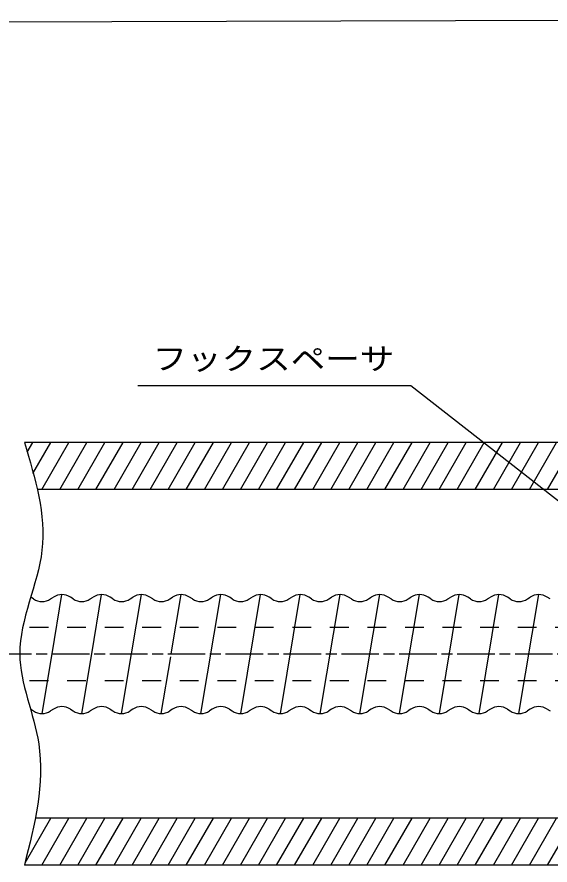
# Model space of a CAD drawing. Units: millimetres at full size, sheet at 1:1; some dimension numbers follow another scale. Extents: x -2456 to -674, y 2522 to 3782.
# Drawn here: x -1889.6 to -1719.2, y 3120.9 to 3391.9 of the extents above; entities that cross this region are included whole.
import ezdxf
from ezdxf.enums import TextEntityAlignment as Align

# ---------------------------------------------------------------- set-up
doc = ezdxf.new("R2010")
doc.units = ezdxf.units.MM
doc.linetypes.add('CHAIN', pattern=[18.5, 12, -1.5, 3.5, -1.5])
doc.linetypes.add('DASHED_SPACED', pattern=[12, 6, -6])
for name, color, linetype, lineweight in [('02細線', 81, 'Continuous', 25), ('0_2', 7, 'Continuous', 25), ('1外形線', 7, 'Continuous', 25), ('3隠れ線', 2, 'DASHED_SPACED', 25), ('4中心線', 1, 'CHAIN', 25), ('_-0', 7, 'Continuous', 25), ('細線', 81, 'Continuous', 25)]:
    doc.layers.add(name, color=color, linetype=linetype, lineweight=lineweight)
doc.styles.add('simplex.shx', font='')
doc.styles.get('simplex.shx').set_extended_font_data('simplex.shx')

msp = doc.modelspace()

# ---------------------------------------------------------------- linework, layer by layer
at = {"layer": '02細線', "color": 7}
msp.add_line((-2255.716, 3389.489), (-1280.359, 3391.889), dxfattribs=at)
at = {"layer": '02細線'}
for p, q in [((-1886.326, 3252.788), (-1884.522, 3255.912)), ((-1884.454, 3246.029), (-1878.748, 3255.912)), ((-1881.635, 3240.912), (-1872.975, 3255.912)), ((-1875.862, 3240.912), (-1867.201, 3255.912)), ((-1870.088, 3240.912), (-1861.428, 3255.912)), ((-1864.315, 3240.912), (-1855.654, 3255.912)), ((-1858.541, 3240.912), (-1849.881, 3255.912)), ((-1852.768, 3240.912), (-1844.107, 3255.912)), ((-1846.994, 3240.912), (-1838.334, 3255.912)), ((-1841.221, 3240.912), (-1832.56, 3255.912)), ((-1835.447, 3240.912), (-1826.787, 3255.912)), ((-1829.674, 3240.912), (-1821.013, 3255.912)), ((-1823.9, 3240.912), (-1815.24, 3255.912)), ((-1818.127, 3240.912), (-1809.466, 3255.912)), ((-1812.353, 3240.912), (-1803.693, 3255.912)), ((-1806.58, 3240.912), (-1797.919, 3255.912)), ((-1800.806, 3240.912), (-1792.146, 3255.912)), ((-1795.033, 3240.912), (-1786.372, 3255.912)), ((-1789.259, 3240.912), (-1780.599, 3255.912)), ((-1783.486, 3240.912), (-1774.825, 3255.912)), ((-1777.712, 3240.912), (-1769.052, 3255.912)), ((-1771.939, 3240.912), (-1763.278, 3255.912)), ((-1766.165, 3240.912), (-1757.505, 3255.912)), ((-1760.392, 3240.912), (-1751.731, 3255.912)), ((-1754.618, 3240.912), (-1745.958, 3255.912)), ((-1748.845, 3240.912), (-1740.184, 3255.912)), ((-1743.071, 3240.912), (-1734.411, 3255.912)), ((-1737.298, 3240.912), (-1728.637, 3255.912)), ((-1731.524, 3240.912), (-1722.864, 3255.912)), ((-1725.751, 3240.912), (-1717.09, 3255.912)), ((-1719.977, 3240.912), (-1711.317, 3255.912)), ((-1886.99, 3121.638), (-1878.748, 3135.912)), ((-1881.635, 3120.912), (-1872.975, 3135.912)), ((-1875.862, 3120.912), (-1867.201, 3135.912)), ((-1870.088, 3120.912), (-1861.428, 3135.912)), ((-1864.315, 3120.912), (-1855.654, 3135.912)), ((-1858.541, 3120.912), (-1849.881, 3135.912)), ((-1852.768, 3120.912), (-1844.107, 3135.912)), ((-1846.994, 3120.912), (-1838.334, 3135.912)), ((-1841.221, 3120.912), (-1832.56, 3135.912)), ((-1835.447, 3120.912), (-1826.787, 3135.912)), ((-1829.674, 3120.912), (-1821.013, 3135.912)), ((-1823.9, 3120.912), (-1815.24, 3135.912)), ((-1818.127, 3120.912), (-1809.466, 3135.912)), ((-1812.353, 3120.912), (-1803.693, 3135.912)), ((-1806.58, 3120.912), (-1797.919, 3135.912)), ((-1800.806, 3120.912), (-1792.146, 3135.912)), ((-1795.033, 3120.912), (-1786.372, 3135.912)), ((-1789.259, 3120.912), (-1780.599, 3135.912)), ((-1783.486, 3120.912), (-1774.825, 3135.912)), ((-1777.712, 3120.912), (-1769.052, 3135.912)), ((-1771.939, 3120.912), (-1763.278, 3135.912)), ((-1766.165, 3120.912), (-1757.505, 3135.912)), ((-1760.392, 3120.912), (-1751.731, 3135.912)), ((-1754.618, 3120.912), (-1745.958, 3135.912)), ((-1748.845, 3120.912), (-1740.184, 3135.912)), ((-1743.071, 3120.912), (-1734.411, 3135.912)), ((-1737.298, 3120.912), (-1728.637, 3135.912)), ((-1731.524, 3120.912), (-1722.864, 3135.912)), ((-1725.751, 3120.912), (-1717.09, 3135.912)), ((-1719.977, 3120.912), (-1711.317, 3135.912))]:
    msp.add_line(p, q, dxfattribs=at)
at = {"layer": '0_2'}
msp.add_lwpolyline([(-1697.008, 3221.912), (-1763.721, 3274.05), (-1769.721, 3274.05), (-1850.893, 3274.05)], dxfattribs=at)
msp.add_open_spline([(-1887.191, 3255.912), (-1883.713, 3244.41), (-1880.236, 3232.908), (-1881.578, 3221.487), (-1882.88, 3210.411), (-1888.715, 3199.412), (-1888.661, 3188.412), (-1888.614, 3178.855), (-1884.12, 3169.299), (-1882.62, 3159.651), (-1880.628, 3146.845), (-1883.909, 3133.879), (-1887.191, 3120.912)], degree=3, knots=[0, 0, 0, 0, 1, 1, 1, 2, 2, 2, 3, 3, 3, 4, 4, 4, 4], dxfattribs=at)
at = {"layer": '1外形線'}
for p, q in [((-1435.03, 3255.912), (-1887.191, 3255.912)), ((-1435.03, 3240.912), (-1883.038, 3240.912)), ((-1435.03, 3135.912), (-1883.695, 3135.912)), ((-1435.03, 3120.912), (-1887.191, 3120.912))]:
    msp.add_line(p, q, dxfattribs=at)
at = {"layer": '3隠れ線'}
for p, q in [((-1555.517, 3196.82), (-1887.728, 3196.82)), ((-1555.517, 3179.82), (-1887.621, 3179.82))]:
    msp.add_line(p, q, dxfattribs=at)
at = {"layer": '4中心線'}
msp.add_line((-2322.372, 3188.412), (-760.791, 3188.412), dxfattribs=at)
at = {"layer": '_-0'}
for p, q in [((-1884.276, 3205.922), (-1885.181, 3206.509)), ((-1878.831, 3205.922), (-1877.926, 3206.509)), ((-1871.576, 3205.922), (-1872.481, 3206.509)), ((-1866.131, 3205.922), (-1865.226, 3206.509)), ((-1858.876, 3205.922), (-1859.781, 3206.509)), ((-1853.431, 3205.922), (-1852.526, 3206.509)), ((-1846.176, 3205.922), (-1847.081, 3206.509)), ((-1840.731, 3205.922), (-1839.826, 3206.509)), ((-1833.476, 3205.922), (-1834.381, 3206.509)), ((-1828.031, 3205.922), (-1827.126, 3206.509)), ((-1820.776, 3205.922), (-1821.681, 3206.509)), ((-1815.331, 3205.922), (-1814.426, 3206.509)), ((-1808.076, 3205.922), (-1808.981, 3206.509)), ((-1802.631, 3205.922), (-1801.726, 3206.509)), ((-1795.376, 3205.922), (-1796.281, 3206.509)), ((-1789.931, 3205.922), (-1789.026, 3206.509)), ((-1782.676, 3205.922), (-1783.581, 3206.509)), ((-1777.231, 3205.922), (-1776.326, 3206.509)), ((-1769.976, 3205.922), (-1770.881, 3206.509)), ((-1764.531, 3205.922), (-1763.626, 3206.509)), ((-1757.276, 3205.922), (-1758.181, 3206.509)), ((-1751.831, 3205.922), (-1750.926, 3206.509)), ((-1744.576, 3205.922), (-1745.481, 3206.509)), ((-1739.131, 3205.922), (-1738.226, 3206.509)), ((-1731.876, 3205.922), (-1732.781, 3206.509)), ((-1726.431, 3205.922), (-1725.526, 3206.509)), ((-1719.176, 3205.922), (-1720.081, 3206.509)), ((-1885.263, 3170.772), (-1884.276, 3170.132)), ((-1877.926, 3170.719), (-1878.831, 3170.132)), ((-1872.481, 3170.719), (-1871.576, 3170.132)), ((-1865.226, 3170.719), (-1866.131, 3170.132)), ((-1865.226, 3170.719), (-1866.131, 3170.132)), ((-1859.781, 3170.719), (-1858.876, 3170.132)), ((-1852.526, 3170.719), (-1853.431, 3170.132)), ((-1852.526, 3170.719), (-1853.431, 3170.132)), ((-1847.081, 3170.719), (-1846.176, 3170.132)), ((-1839.826, 3170.719), (-1840.731, 3170.132)), ((-1834.381, 3170.719), (-1833.476, 3170.132)), ((-1827.126, 3170.719), (-1828.031, 3170.132)), ((-1821.681, 3170.719), (-1820.776, 3170.132)), ((-1814.426, 3170.719), (-1815.331, 3170.132)), ((-1808.981, 3170.719), (-1808.076, 3170.132)), ((-1801.726, 3170.719), (-1802.631, 3170.132)), ((-1796.281, 3170.719), (-1795.376, 3170.132)), ((-1789.026, 3170.719), (-1789.931, 3170.132)), ((-1783.581, 3170.719), (-1782.676, 3170.132)), ((-1776.326, 3170.719), (-1777.231, 3170.132)), ((-1776.326, 3170.719), (-1777.231, 3170.132)), ((-1770.881, 3170.719), (-1769.976, 3170.132)), ((-1763.626, 3170.719), (-1764.531, 3170.132)), ((-1758.181, 3170.719), (-1757.276, 3170.132)), ((-1750.926, 3170.719), (-1751.831, 3170.132)), ((-1745.481, 3170.719), (-1744.576, 3170.132)), ((-1738.226, 3170.719), (-1739.131, 3170.132)), ((-1732.781, 3170.719), (-1731.876, 3170.132)), ((-1725.526, 3170.719), (-1726.431, 3170.132)), ((-1720.081, 3170.719), (-1719.176, 3170.132))]:
    msp.add_line(p, q, dxfattribs=at)
for centre, start, end in [((-1881.553, 3210.115), 237.00469, 302.99531), ((-1875.203, 3202.315), 57.00469, 122.99531), ((-1868.853, 3210.115), 237.00469, 302.99531), ((-1862.503, 3202.315), 57.00469, 122.99531), ((-1856.153, 3210.115), 237.00469, 302.99531), ((-1849.803, 3202.315), 57.00469, 122.99531), ((-1843.453, 3210.115), 237.00469, 302.99531), ((-1837.103, 3202.315), 57.00469, 122.99531), ((-1830.753, 3210.115), 237.00469, 302.99531), ((-1824.403, 3202.315), 57.00469, 122.99531), ((-1818.053, 3210.115), 237.00469, 302.99531), ((-1811.703, 3202.315), 57.00469, 122.99531), ((-1805.353, 3210.115), 237.00469, 302.99531), ((-1799.003, 3202.315), 57.00469, 122.99531), ((-1792.653, 3210.115), 237.00469, 302.99531), ((-1786.303, 3202.315), 90, 122.99531), ((-1786.303, 3202.315), 57.00469, 90), ((-1779.953, 3210.115), 237.00469, 302.99531), ((-1773.603, 3202.315), 57.00469, 122.99531), ((-1767.253, 3210.115), 237.00469, 302.99531), ((-1760.903, 3202.315), 57.00469, 122.99531), ((-1754.553, 3210.115), 237.00469, 302.99531), ((-1748.203, 3202.315), 57.00469, 122.99531), ((-1741.853, 3210.115), 237.00469, 302.99531), ((-1735.503, 3202.315), 57.00469, 122.99531), ((-1729.153, 3210.115), 237.00469, 302.99531), ((-1722.803, 3202.315), 90, 122.99531), ((-1722.803, 3202.315), 57.00469, 90), ((-1875.203, 3166.525), 57.00469, 122.99531), ((-1862.503, 3166.525), 57.00469, 122.99531), ((-1849.803, 3166.525), 57.00469, 122.99531), ((-1837.103, 3166.525), 57.00469, 122.99531), ((-1824.403, 3166.525), 57.00469, 122.99531), ((-1811.703, 3166.525), 57.00469, 122.99531), ((-1799.003, 3166.525), 57.00469, 122.99531), ((-1786.303, 3166.525), 57.00469, 122.99531), ((-1786.303, 3166.525), 90, 122.99531), ((-1773.603, 3166.525), 57.00469, 122.99531), ((-1760.903, 3166.525), 57.00469, 122.99531), ((-1748.203, 3166.525), 57.00469, 122.99531), ((-1735.503, 3166.525), 57.00469, 122.99531), ((-1722.803, 3166.525), 90, 122.99531), ((-1722.803, 3166.525), 57.00469, 122.99531), ((-1881.553, 3174.325), 237.00469, 302.99531), ((-1868.853, 3174.325), 237.00469, 302.99531), ((-1856.153, 3174.325), 237.00469, 302.99531), ((-1843.453, 3174.325), 237.00469, 302.99531), ((-1830.753, 3174.325), 237.00469, 302.99531), ((-1818.053, 3174.325), 237.00469, 302.99531), ((-1805.353, 3174.325), 237.00469, 302.99531), ((-1792.653, 3174.325), 237.00469, 302.99531), ((-1779.953, 3174.325), 237.00469, 302.99531), ((-1767.253, 3174.325), 237.00469, 302.99531), ((-1754.553, 3174.325), 237.00469, 302.99531), ((-1741.853, 3174.325), 237.00469, 302.99531), ((-1729.153, 3174.325), 237.00469, 302.99531)]:
    msp.add_arc(centre, 5, start, end, dxfattribs=at)
at = {"layer": '細線'}
for p, q in [((-1878.363, 3188.412), (-1875.203, 3207.315)), ((-1865.663, 3188.412), (-1862.503, 3207.315)), ((-1852.963, 3188.412), (-1849.803, 3207.315)), ((-1840.263, 3188.412), (-1837.103, 3207.315)), ((-1830.753, 3169.325), (-1824.403, 3207.315)), ((-1818.053, 3169.325), (-1811.703, 3207.315)), ((-1805.353, 3169.325), (-1799.003, 3207.315)), ((-1792.653, 3169.325), (-1786.303, 3207.315)), ((-1779.953, 3169.325), (-1773.603, 3207.315)), ((-1767.253, 3169.325), (-1760.903, 3207.315)), ((-1754.553, 3169.325), (-1748.203, 3207.315)), ((-1741.853, 3169.325), (-1735.503, 3207.315)), ((-1729.153, 3169.325), (-1722.803, 3207.315)), ((-1881.553, 3169.325), (-1878.363, 3188.412)), ((-1868.853, 3169.325), (-1865.663, 3188.412)), ((-1856.153, 3169.325), (-1852.963, 3188.412)), ((-1843.453, 3169.325), (-1840.434, 3187.39))]:
    msp.add_line(p, q, dxfattribs=at)

# ---------------------------------------------------------------- texts
at = {"layer": '0_2', "style": 'simplex.shx', "width": 1.15}
msp.add_text('フックスペーサ', height=7.038, dxfattribs=at).set_placement((-1846.234, 3277.05), align=Align.BOTTOM_LEFT)

doc.saveas('drawing.dxf')
